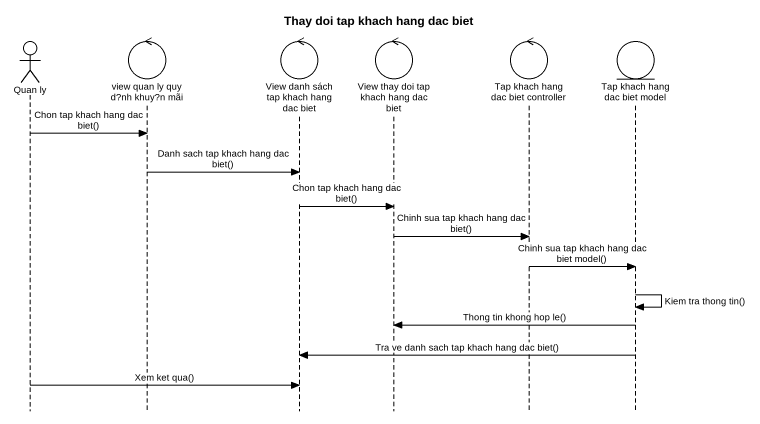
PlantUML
@startuml
title Thay doi tap khach hang dac biet
hide footbox
actor "Quan ly" as Quan_ly
control "view quan ly quy d?nh khuy?n mãi" as view_quan_ly_quy_d_nh_khuy
control "View danh sách tap khach hang dac biet" as View_danh_sách_tap_khach
control "View thay doi tap khach hang dac biet" as View_thay_doi_tap_khach
control "Tap khach hang dac biet controller" as Tap_khach_hang_dac_biet
entity "Tap khach hang dac biet model" as Tap_khach_hang_dac_biet_2

Quan_ly -> view_quan_ly_quy_d_nh_khuy : Chon tap khach hang dac biet()
view_quan_ly_quy_d_nh_khuy -> View_danh_sách_tap_khach : Danh sach tap khach hang dac biet()
View_danh_sách_tap_khach -> View_thay_doi_tap_khach : Chon tap khach hang dac biet()
View_thay_doi_tap_khach -> Tap_khach_hang_dac_biet : Chinh sua tap khach hang dac biet()
Tap_khach_hang_dac_biet -> Tap_khach_hang_dac_biet_2 : Chinh sua tap khach hang dac biet model()
Tap_khach_hang_dac_biet_2 -> Tap_khach_hang_dac_biet_2 : Kiem tra thong tin()
Tap_khach_hang_dac_biet_2 -> View_thay_doi_tap_khach : Thong tin khong hop le()
Tap_khach_hang_dac_biet_2 -> View_danh_sách_tap_khach : Tra ve danh sach tap khach hang dac biet()
Quan_ly -> View_danh_sách_tap_khach : Xem ket qua()
@enduml
